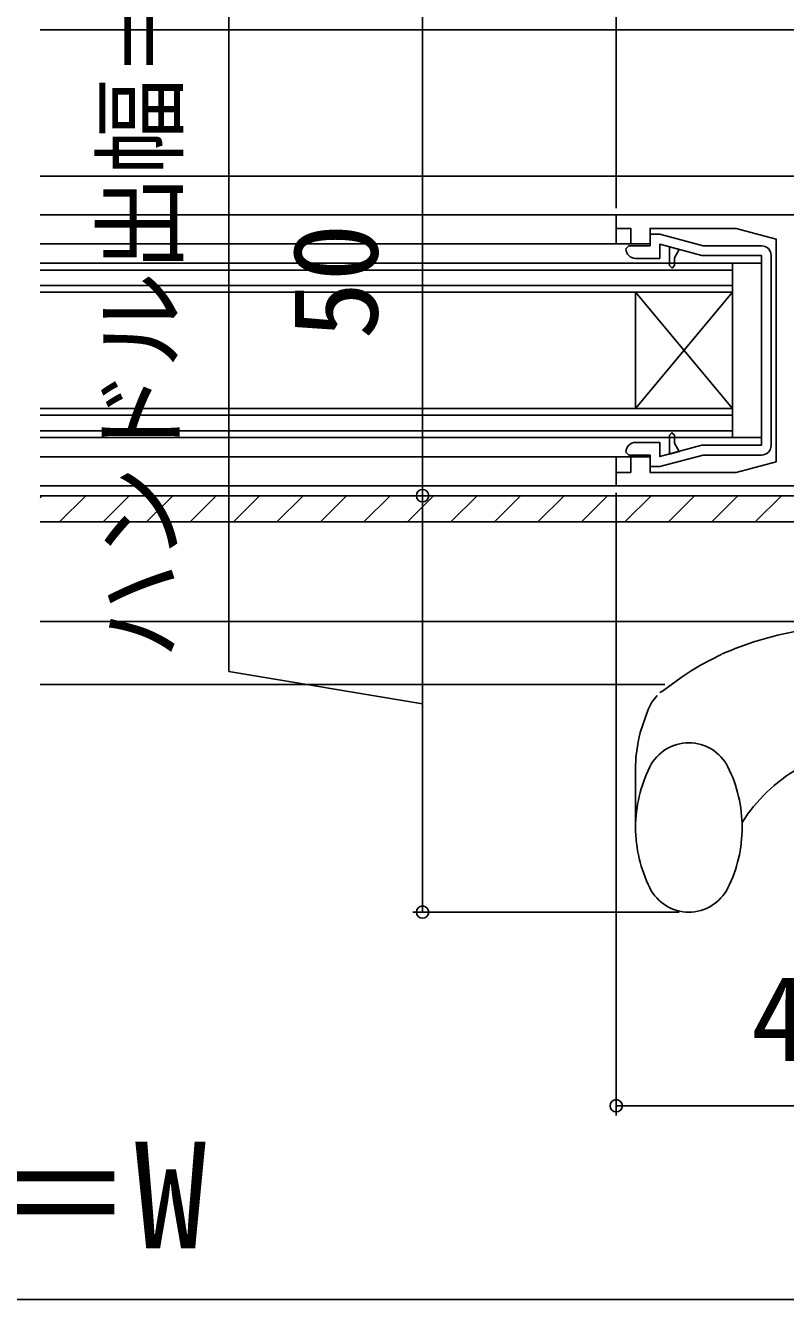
# Model space of a CAD drawing. Units: millimetres, scale not verified. Extents: x -525 to 525, y -782 to 777.
# Drawn here: x 173 to 251.5, y 61.5 to 193.1 of the extents above; entities that cross this region are included whole.
import ezdxf
from ezdxf.enums import TextEntityAlignment as Align

# ---------------------------------------------------------------- set-up
doc = ezdxf.new("R2010")
doc.units = ezdxf.units.MM
doc.header["$LTSCALE"] = 4
for name, color, linetype in [('0-2_YKK_11', 7, 'Continuous'), ('0-3_YKK_12', 2, 'Continuous'), ('0-4_YKK_13', 4, 'Continuous'), ('0-6_YKK_D', 6, 'Continuous'), ('0-8_YSS_K', 3, 'Continuous')]:
    doc.layers.add(name, color=color, linetype=linetype)
doc.styles.add('ＭＳ ゴシック', font='')
doc.styles.get('ＭＳ ゴシック').set_extended_font_data('MS Gothic')

msp = doc.modelspace()

# ---------------------------------------------------------------- linework, layer by layer
at = {"layer": '0-2_YKK_11'}
msp.add_line((250, 169.304), (250, 149.704), dxfattribs=at)
for points in [[(279, 145.504), (234, 145.504), (234, 146.904), (235.5, 146.904), (235.5, 148.504), (237.5, 148.504), (237.5, 146.904), (246.395, 146.904), (250.5, 148.004), (250.5, 171.004), (246.395, 172.104), (237.5, 172.104), (237.5, 170.504), (235.5, 170.504), (235.5, 172.104), (234, 172.104), (234, 173.504), (279, 173.504)], [(235, 170.004), (235.3, 170.304), (237.5, 170.304), (237.5, 171.504), (238.5, 171.504), (242.978, 170.304), (249, 170.304)], [(236, 150.004), (238.5, 150.004), (238.5, 148.539), (242.847, 149.704), (249, 149.704), (249, 169.304), (242.847, 169.304), (238.5, 170.469), (238.5, 169.004), (236, 169.004)], [(249, 148.704), (242.978, 148.704), (238.5, 147.504), (237.5, 147.504), (237.5, 148.704), (235.3, 148.704), (235, 149.004)]]:
    msp.add_lwpolyline(points, dxfattribs=at)
for points in [[(239.5, 170.201), (239.5, 168.254), (239.762, 168.004), (240, 168.254), (240, 169.067), (240.5, 169.933)], [(239.5, 150.754), (239.5, 148.807), (240.5, 149.075), (240, 149.941), (240, 150.754), (239.745, 151.004)]]:
    msp.add_lwpolyline(points, close=True, dxfattribs=at)
for centre, start, end in [((236, 170.004), 179.99955, 269.99781), ((249, 169.304), 0.00001, 89.99999), ((236, 149.004), 90.00001, 179.99999), ((249, 149.704), 270.00001, 0.00091)]:
    msp.add_arc(centre, 1, start, end, dxfattribs=at)
at = {"layer": '0-3_YKK_12'}
for p, q in [((265.48, 192.604), (174.5, 192.602)), ((265, 177.504), (174.5, 177.504)), ((234.3, 173.504), (174.5, 173.504)), ((234, 173.504), (234, 170.504)), ((236, 170.504), (174.5, 170.504)), ((174.5, 168.504), (246, 168.504)), ((246, 168.504), (246, 150.504)), ((174.5, 167.804), (246, 167.804)), ((174.5, 166.204), (246, 166.204)), ((174.5, 165.504), (246, 165.504)), ((236, 153.504), (246, 165.504)), ((174.5, 153.504), (246, 153.504)), ((174.5, 152.804), (246, 152.804)), ((174.5, 151.204), (246, 151.204)), ((174.5, 150.504), (246, 150.504)), ((236, 148.504), (174.5, 148.502)), ((234, 145.504), (234, 148.504)), ((234.3, 145.504), (174.5, 145.504)), ((174.5, 144.504), (256.2, 144.504)), ((258, 131.506), (174.5, 131.506)), ((174.5, 125.006), (239.025, 125.006))]:
    msp.add_line(p, q, dxfattribs=at)
msp.add_lwpolyline([(236, 153.504), (236, 165.504), (246, 153.504)], dxfattribs=at)
at = {"layer": '0-4_YKK_13'}
for p, q in [((236, 110.254), (236, 116.32)), ((247, 110.254), (247, 110.765))]:
    msp.add_line(p, q, dxfattribs=at)
msp.add_lwpolyline([(249, 150.504), (249, 168.504), (246, 168.504), (246, 150.504)], close=True, dxfattribs=at)
for points in [[(238.792, 124.327), (240.69, 125.734), (241.723, 126.41), (242.696, 126.989), (244.852, 128.112)], [(236, 116.279), (236.04, 117.481), (236.249, 119.074), (236.475, 120.061), (237.306, 122.414), (237.693, 123.171), (238.218, 123.868)], [(238.792, 124.327), (238.754, 124.307), (238.701, 124.274), (238.646, 124.242), (238.587, 124.203), (238.539, 124.175), (238.493, 124.144)]]:
    msp.add_lwpolyline(points, dxfattribs=at)
for centre, radius, start, end in [((258.36, 98.004), 33, 99.98655, 114.10382), ((241.5, 114.496), 4.5, 26.48104, 153.51896), ((250.031, 110.246), 14.031, 153.51896, 180), ((232.969, 110.246), 14.031, 0, 26.48104), ((261.42, 101.574), 17.1, 120.40967, 147.48757), ((250.031, 110.254), 14.031, 180, 206.48104), ((232.969, 110.254), 14.031, 333.51896, 0), ((241.5, 106.004), 4.5, 206.48104, 333.51896)]:
    msp.add_arc(centre, radius, start, end, dxfattribs=at)
at = {"layer": '0-6_YKK_D'}
for p, q in [((234, 174.204), (234, 218.204)), ((214, 194.504), (214, 144.504)), ((234, 144.804), (234, 80.504)), ((214, 101.504), (214, 144.504)), ((240.5, 101.504), (213, 101.504)), ((279, 81.504), (234, 81.504)), ((294.5, 61.504), (51.5, 61.504))]:
    msp.add_line(p, q, dxfattribs=at)
msp.add_lwpolyline([(214, 123.004), (194, 126.355), (194, 238.991)], dxfattribs=at)
for centre in [(214, 144.504), (214, 144.504), (214, 101.504), (234, 81.504)]:
    msp.add_circle(centre, 0.637, dxfattribs=at)
at = {"layer": '0-8_YSS_K'}
for p, q in [((256.2, 144.504), (174.5, 144.504)), ((174.5, 144.275), (174.729, 144.504)), ((176.519, 141.804), (179.219, 144.504)), ((181.009, 141.804), (183.709, 144.504)), ((185.499, 141.804), (188.199, 144.504)), ((189.989, 141.804), (192.689, 144.504)), ((194.479, 141.804), (197.179, 144.504)), ((198.97, 141.804), (201.67, 144.504)), ((203.46, 141.804), (206.16, 144.504)), ((207.95, 141.804), (210.65, 144.504)), ((212.44, 141.804), (215.14, 144.504)), ((216.93, 141.804), (219.63, 144.504)), ((221.42, 141.804), (224.12, 144.504)), ((225.91, 141.804), (228.61, 144.504)), ((230.4, 141.804), (233.1, 144.504)), ((234.891, 141.804), (237.591, 144.504)), ((239.381, 141.804), (242.081, 144.504)), ((243.871, 141.804), (246.571, 144.504)), ((248.361, 141.804), (251.061, 144.504)), ((174.5, 141.804), (257.042, 141.804))]:
    msp.add_line(p, q, dxfattribs=at)

# ---------------------------------------------------------------- texts
at = {"layer": '0-6_YKK_D', "style": 'ＭＳ ゴシック'}
for s, height, p in [('ハンドル出幅＝43', 7.331, (190.693, 127.616)), ('50', 8.798, (212, 160.64))]:
    msp.add_text(s, height=height, rotation=90, dxfattribs=at).set_placement(p, align=Align.BOTTOM_LEFT)
for s, height, p in [('45', 8.798, (247.909, 83.504)), ('KW＝W', 11, (154.268, 63.504))]:
    msp.add_text(s, height=height, dxfattribs=at).set_placement(p, align=Align.BOTTOM_LEFT)

doc.saveas('drawing.dxf')
